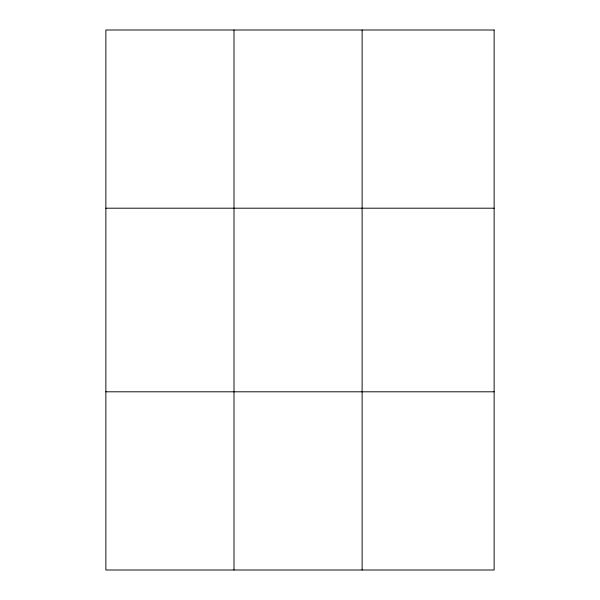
<?xml version="1.0" encoding="UTF-8"?>
<svg xmlns="http://www.w3.org/2000/svg" width="600" height="600" viewBox="0 0 600 600"><rect width="100%" height="100%" fill="white"/><g stroke="black" fill="none" stroke-linecap="round" stroke-linejoin="round"><path stroke-width="0.9" d="M234 30L234 570M362.123 30L362.123 570M105.87 208.2L494.13 208.2M105.87 391.8L494.13 391.8M494.13 30L494.13 570L105.87 570L105.87 30L494.13 30"/></g></svg>
